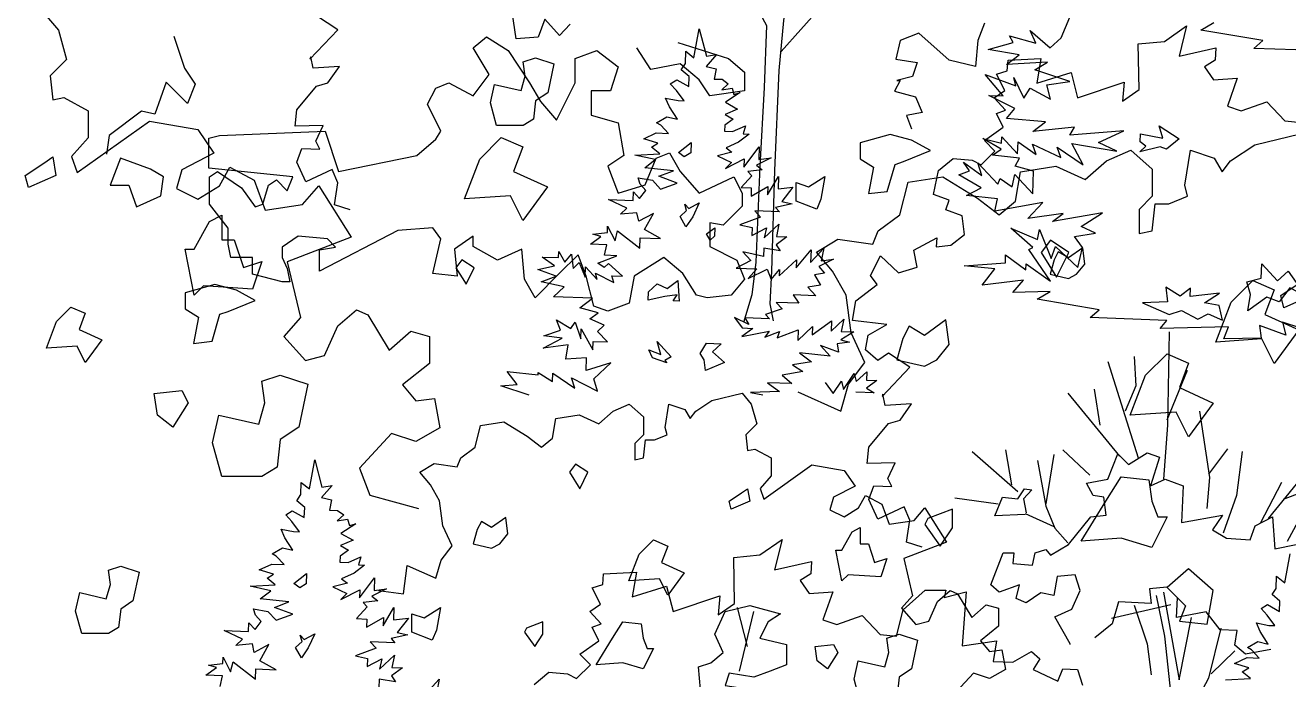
# Model space of a CAD drawing. Header units: inches. Extents: x 11.9 to 85.3, y 21.1 to 37.4.
# Drawn here: x 59.048 to 59.779, y 22.23 to 22.609 of the extents above; entities that cross this region are included whole.
import ezdxf

# ---------------------------------------------------------------- set-up
doc = ezdxf.new("R2010")
doc.units = ezdxf.units.IN
doc.header["$MEASUREMENT"] = 0
doc.layers.add('CAY', color=94, linetype='Continuous')
doc.layers.add('CAY-3', color=61, linetype='Continuous')

# ---------------------------------------------------------------- blocks, each defined once
blk = doc.blocks.new('A$C76451831')
at = {"layer": 'CAY'}
for p, q in [((1479.9, 1929.8), (1538.3, 1944)), ((1288.9, 1909.2), (1320.1, 1922.7)), ((1320.1, 1922.7), (1347.8, 1898.6)), ((1389.7, 1877.9), (1396.8, 1922.7)), ((1396.8, 1922.7), (1427.4, 1912.7)), ((1448.6, 1909.2), (1479.9, 1929.8)), ((1261.1, 1885), (1288.9, 1909.2)), ((1427.4, 1912.7), (1438, 1895)), ((1438, 1895), (1448.6, 1909.2)), ((1171.5, 1857.3), (1178, 1895)), ((1178, 1895), (1223.4, 1902.1)), ((1223.4, 1902.1), (1261.1, 1885)), ((1347.8, 1898.6), (1347.8, 1863.8)), ((1022.3, 1839.6), (1033, 1881.5)), ((1033, 1881.5), (1077.8, 1888.5)), ((1077.8, 1888.5), (1122.6, 1860.8)), ((1393.2, 1863.8), (1389.7, 1877.9)), ((1122.6, 1860.8), (1150.3, 1839.6)), ((1150.3, 1839.6), (1171.5, 1857.3)), ((1347.8, 1863.8), (1330.7, 1846.6)), ((1369, 1853.7), (1393.2, 1863.8)), ((1330.7, 1846.6), (1330.7, 1815.4)), ((1347.8, 1818.9), (1351.4, 1853.7)), ((1351.4, 1853.7), (1369, 1853.7)), ((994.6, 1818.9), (1022.3, 1839.6)), ((915, 1791.2), (942.7, 1808.3)), ((942.7, 1808.3), (987.6, 1801.8)), ((987.6, 1801.8), (994.6, 1818.9)), ((1330.7, 1815.4), (1347.8, 1818.9)), ((935.7, 1767), (915, 1791.2)), ((3822.4, 1787), (3840.1, 1765.7)), ((953.4, 1735.8), (935.7, 1767)), ((3840.1, 1765.7), (3850.7, 1728)), ((4659.2, 1730), (4666, 1767.4)), ((4666, 1767.4), (4675.2, 1732.1)), ((959.8, 1687.4), (953.4, 1735.8)), ((3850.7, 1728), (3829.5, 1706.7)), ((4648.1, 1722.6), (4648.6, 1738.5)), ((4648.6, 1738.5), (4659.2, 1730)), ((4688.4, 1734.4), (4674.7, 1719)), ((4675.2, 1732.1), (4688.4, 1734.4)), ((4642.8, 1714.7), (4648.1, 1722.6)), ((4653, 1706.2), (4642.8, 1714.7)), ((4674.7, 1719), (4687.7, 1715.8)), ((4687.7, 1715.8), (4685, 1702.8)), ((3829.5, 1706.7), (3833, 1676.1)), ((4628.6, 1696.6), (4636.9, 1701.7)), ((4636.5, 1688.1), (4628.6, 1696.6)), ((4636.9, 1701.7), (4652.5, 1693)), ((4652.5, 1693), (4653, 1706.2)), ((4685, 1702.8), (4695.4, 1702.4)), ((4703.4, 1696.7), (4694.9, 1688.8)), ((4695.4, 1702.4), (4703.4, 1696.7)), ((977.5, 1649), (959.8, 1687.4)), ((3833, 1676.1), (3847.2, 1679)), ((3847.2, 1679), (3878.4, 1661.9)), ((4627.6, 1667.1), (4622.5, 1678.2)), ((4622.5, 1678.2), (4638.7, 1674.9)), ((4646.4, 1674.6), (4636.5, 1688.1)), ((4694.9, 1688.8), (4708.2, 1691.1)), ((4718.8, 1685.3), (4699.8, 1672.8)), ((4708.2, 1691.1), (4710.6, 1682.8)), ((4710.6, 1682.8), (4718.8, 1685.3)), ((3878.4, 1661.9), (3878.4, 1627.1)), ((4637.9, 1650.9), (4627.6, 1667.1)), ((4638.7, 1674.9), (4646.4, 1674.6)), ((4715.4, 1664.1), (4699.3, 1656.9)), ((4699.8, 1672.8), (4715.4, 1664.1)), ((956.3, 1621.3), (977.5, 1649)), ((3864.3, 1582.3), (3957.4, 1648.4)), ((3957.4, 1648.4), (4019.9, 1637.7)), ((4611, 1646.4), (4624.4, 1654.1)), ((4616.3, 1643.5), (4611, 1646.4)), ((4624.4, 1654.1), (4637.9, 1650.9)), ((4709.5, 1651.1), (4698.8, 1643.4)), ((4699.3, 1656.9), (4709.5, 1651.1)), ((4019.9, 1637.7), (4040.5, 1607.1)), ((4594.4, 1625.7), (4610.5, 1633.3)), ((4610.5, 1633.3), (4626.4, 1632.7)), ((4626.4, 1632.7), (4616.3, 1643.5)), ((4698.8, 1643.4), (4698.5, 1635.7)), ((4698.5, 1635.7), (4708.9, 1635.3)), ((4708.9, 1635.3), (4725.5, 1642.4)), ((4730.1, 1631.8), (4716.6, 1621.4)), ((4725.5, 1642.4), (4722.4, 1632.1)), ((4722.4, 1632.1), (4730.1, 1631.8)), ((946.3, 1586.5), (956.3, 1621.3)), ((3878.4, 1627.1), (3857.2, 1602.9)), ((4612.8, 1620.1), (4594.4, 1625.7)), ((4604.5, 1614.9), (4612.8, 1620.1)), ((4615, 1606.4), (4604.5, 1614.9)), ((4716.6, 1621.4), (4700.5, 1614.3)), ((4700.5, 1614.3), (4708, 1608.6)), ((4723.6, 1589.4), (4743.1, 1615.5)), ((4743.1, 1615.5), (4742.6, 1599.2)), ((890.9, 1611.3), (946.3, 1586.5)), ((3857.2, 1602.9), (3864.3, 1582.3)), ((4040.5, 1607.1), (3999.3, 1585.8)), ((4582.8, 1604.8), (4615, 1606.4)), ((4609.3, 1598.9), (4582.8, 1604.8)), ((4595.8, 1588.5), (4609.3, 1598.9)), ((4708, 1608.6), (4689.3, 1603.8)), ((4689.3, 1603.8), (4707.5, 1595.4)), ((4699.6, 1587.6), (4724, 1599.9)), ((4724, 1599.9), (4723.6, 1589.4)), ((4758.5, 1601.4), (4739.6, 1591.6)), ((4742.6, 1599.2), (4758.5, 1601.4)), ((3999.3, 1585.8), (3992.2, 1561.6)), ((4047.6, 1565.2), (4061.2, 1589.4)), ((4061.2, 1589.4), (4092.4, 1572.3)), ((4632.8, 1584.5), (4595.8, 1588.5)), ((4614, 1577.4), (4632.8, 1584.5)), ((4707.5, 1595.4), (4699.6, 1587.6)), ((4747.1, 1585.9), (4728.4, 1583.8)), ((4728.4, 1583.8), (4733.7, 1578.2)), ((4739.6, 1591.6), (4747.1, 1585.9)), ((4019.9, 1548.1), (4047.6, 1565.2)), ((4092.4, 1572.3), (4106.6, 1533.9)), ((4154.9, 1541), (4175.6, 1565.2)), ((4175.6, 1565.2), (4217.4, 1499.1)), ((4587.2, 1575.6), (4605.7, 1572.3)), ((4589.7, 1567.4), (4587.2, 1575.6)), ((4597.1, 1559), (4589.7, 1567.4)), ((4605.7, 1572.3), (4616.2, 1561)), ((4637.7, 1568.4), (4614, 1577.4)), ((4616.2, 1561), (4637.7, 1568.4)), ((4733.7, 1578.2), (4720, 1562.8)), ((4732.8, 1552), (4754.5, 1564.3)), ((4754.1, 1553.5), (4768.1, 1577)), ((4754.5, 1564.3), (4754.1, 1553.5)), ((4768.1, 1577), (4767.5, 1561.2)), ((4767.5, 1561.2), (4786.6, 1563.2)), ((4786.6, 1563.2), (4772.4, 1545.1)), ((3992.2, 1561.6), (4019.9, 1548.1)), ((4572.7, 1536.2), (4549.1, 1547.5)), ((4549.1, 1547.5), (4580.8, 1546.4)), ((4580.8, 1546.4), (4581.1, 1557.2)), ((4581.1, 1557.2), (4589, 1548.8)), ((4589, 1548.8), (4597.1, 1559)), ((4720, 1562.8), (4733.1, 1562.4)), ((4733.1, 1562.4), (4732.8, 1552)), ((4106.6, 1533.9), (4154.9, 1541)), ((4564.3, 1528.4), (4572.7, 1536.2)), ((4769.2, 1531.6), (4737.5, 1532.7)), ((4737.5, 1532.7), (4745, 1524.8)), ((4785.9, 1541.9), (4764.4, 1537.2)), ((4764.4, 1537.2), (4769.2, 1531.6)), ((4772.4, 1545.1), (4785.9, 1541.9)), ((4585.6, 1530.3), (4564.3, 1528.4)), ((4588, 1519.4), (4585.6, 1530.3)), ((4606.9, 1529.6), (4588, 1519.4)), ((4595.3, 1508.7), (4606.9, 1529.6)), ((4745, 1524.8), (4718.3, 1514.8)), ((4718.3, 1514.8), (4734.1, 1511.6)), ((4749.5, 1497.9), (4768.7, 1515.8)), ((4768.7, 1515.8), (4765.4, 1500)), ((4217.4, 1499.1), (4134.9, 1467.3)), ((4525.8, 1489.8), (4539.3, 1499.8)), ((4528.9, 1502.9), (4547.6, 1504.9)), ((4539.3, 1499.8), (4528.9, 1502.9)), ((4547.6, 1504.9), (4547.9, 1513.1)), ((4547.9, 1513.1), (4557.6, 1494.1)), ((4557.6, 1494.1), (4560.8, 1507.2)), ((4560.8, 1507.2), (4589.5, 1484.9)), ((4589.5, 1484.9), (4589.9, 1498)), ((4589.9, 1498), (4616.2, 1497.1)), ((4616.2, 1497.1), (4595.3, 1508.7)), ((4734.1, 1511.6), (4733.7, 1501.1)), ((4733.7, 1501.1), (4752.6, 1510.9)), ((4752.6, 1510.9), (4749.5, 1497.9)), ((4779, 1499.6), (4765, 1489.2)), ((4765.4, 1500), (4779, 1499.6)), ((4547, 1489.1), (4525.8, 1489.8)), ((4543.8, 1475.6), (4547, 1489.1)), ((4749, 1484.7), (4748.6, 1473.9)), ((4770.2, 1481.3), (4749, 1484.7)), ((4765, 1489.2), (4770.2, 1481.3)), ((4790.7, 1459.3), (4810.1, 1482.6)), ((4809.5, 1466.3), (4826.5, 1484.8)), ((4810.1, 1482.6), (4809.5, 1466.3)), ((4826.5, 1484.8), (4823.2, 1468.6)), ((4134.9, 1467.3), (4152, 1395.3)), ((4463.6, 1473.4), (4484.8, 1472.7)), ((4479.5, 1462), (4463.6, 1473.4)), ((4484.8, 1472.7), (4485.1, 1480.4)), ((4485.1, 1480.4), (4492.8, 1466.9)), ((4492.8, 1466.9), (4501.3, 1477.1)), ((4501.3, 1477.1), (4503.4, 1458.4)), ((4503.4, 1458.4), (4511.4, 1466.3)), ((4511.4, 1466.3), (4518.8, 1447.4)), ((4535.3, 1465.5), (4559.7, 1475)), ((4543.3, 1459.7), (4535.3, 1465.5)), ((4559.7, 1475), (4543.8, 1475.6)), ((4732.6, 1469), (4713.7, 1459.2)), ((4722.1, 1480.2), (4732.6, 1469)), ((4748.6, 1473.9), (4722.1, 1480.2)), ((4769, 1449.1), (4791.1, 1469.7)), ((4791.1, 1469.7), (4790.7, 1459.3)), ((4839.1, 1470.7), (4820.2, 1461)), ((4823.2, 1468.6), (4839.1, 1470.7)), ((4458, 1457.3), (4479.5, 1462)), ((4481.7, 1448.7), (4458, 1457.3)), ((4518.8, 1447.4), (4519.3, 1460.6)), ((4519.3, 1460.6), (4534.6, 1444.2)), ((4534.6, 1444.2), (4532.2, 1452.4)), ((4532.2, 1452.4), (4555.8, 1440.7)), ((4548.9, 1465), (4543.3, 1459.7)), ((4566.9, 1448.5), (4548.9, 1465)), ((4713.7, 1459.2), (4740.4, 1458.3)), ((4740.4, 1458.3), (4729, 1445.5)), ((4729, 1445.5), (4753.5, 1457.8)), ((4753.5, 1457.8), (4758.5, 1444.5)), ((4758.5, 1444.5), (4769.3, 1457.3)), ((4769.3, 1457.3), (4769, 1449.1)), ((4827.6, 1452.5), (4814.4, 1450.3)), ((4814.4, 1450.3), (4822.1, 1436.9)), ((4820.2, 1461), (4827.6, 1452.5)), ((4462.4, 1441.3), (4481.7, 1448.7)), ((4491.7, 1434.8), (4462.4, 1441.3)), ((4478.1, 1422.1), (4491.7, 1434.8)), ((4555.8, 1440.7), (4553.3, 1449)), ((4553.3, 1449), (4566.9, 1448.5)), ((4822.1, 1436.9), (4805.7, 1434.7)), ((4805.7, 1434.7), (4816.2, 1423.5)), ((4528.3, 1420.4), (4478.1, 1422.1)), ((4512, 1407.8), (4528.3, 1420.4)), ((4786.8, 1424.5), (4794.5, 1413.8)), ((4816.2, 1423.5), (4786.8, 1424.5)), ((4200.3, 1384.7), (4224.5, 1405.3)), ((4224.5, 1405.3), (4238.7, 1398.8)), ((4535.8, 1401.5), (4512, 1407.8)), ((4525.1, 1393.7), (4535.8, 1401.5)), ((4773, 1406.4), (4751.5, 1399.4)), ((4794.5, 1413.8), (4765.1, 1414.8)), ((4765.1, 1414.8), (4773, 1406.4)), ((4152, 1395.3), (4130.8, 1371.1)), ((4183.2, 1346.3), (4200.3, 1384.7)), ((4238.7, 1398.8), (4266.4, 1353.4)), ((4487, 1379.2), (4482, 1392.5)), ((4482, 1392.5), (4500.7, 1381.4)), ((4500.7, 1381.4), (4505.9, 1389.4)), ((4505.9, 1389.4), (4513.4, 1367.9)), ((4543.4, 1385.4), (4525.1, 1393.7)), ((4535, 1377.5), (4543.4, 1385.4)), ((4711.4, 1395.4), (4721.4, 1381.9)), ((4729.7, 1386.6), (4711.4, 1395.4)), ((4724.6, 1394.9), (4729.7, 1386.6)), ((4756.7, 1393.8), (4724.6, 1394.9)), ((4751.5, 1399.4), (4756.7, 1393.8)), ((4811.7, 1373.3), (4836.3, 1391)), ((4835.9, 1377.9), (4852.3, 1393.2)), ((4836.3, 1391), (4835.9, 1377.9)), ((4852.3, 1393.2), (4849, 1377.4)), ((4130.8, 1371.1), (4158.5, 1339.9)), ((4266.4, 1353.4), (4294.1, 1377.6)), ((4294.1, 1377.6), (4318.3, 1371.1)), ((4318.3, 1371.1), (4318.3, 1336.3)), ((4464.9, 1355.9), (4489.4, 1368.7)), ((4465.5, 1371.8), (4487, 1379.2)), ((4489.4, 1368.7), (4465.5, 1371.8)), ((4513.4, 1367.9), (4513.8, 1381)), ((4513.8, 1381), (4528.7, 1353.7)), ((4547.7, 1363.9), (4535, 1377.5)), ((4735, 1381.4), (4721, 1371)), ((4721, 1371), (4756.1, 1378)), ((4721.4, 1381.9), (4735, 1381.4)), ((4756.1, 1378), (4750.4, 1370)), ((4750.4, 1370), (4769.3, 1377.5)), ((4766.3, 1369.4), (4793.3, 1379.4)), ((4769.3, 1377.5), (4766.3, 1369.4)), ((4792.9, 1365.8), (4812.1, 1383.7)), ((4793.3, 1379.4), (4792.9, 1365.8)), ((4812.1, 1383.7), (4811.7, 1373.3)), ((4865.3, 1376.9), (4848.6, 1366.6)), ((4849, 1377.4), (4865.3, 1376.9)), ((4497.2, 1360.3), (4464.9, 1355.9)), ((4493.9, 1341.8), (4497.2, 1360.3)), ((4528.7, 1353.7), (4529.1, 1364.6)), ((4529.1, 1364.6), (4547.7, 1363.9)), ((4822.1, 1359.3), (4834.8, 1345.7)), ((4845.4, 1350.8), (4822.1, 1359.3)), ((4859.4, 1363.5), (4843.5, 1361.3)), ((4843.5, 1361.3), (4845.4, 1350.8)), ((4848.6, 1366.6), (4859.4, 1363.5)), ((4158.5, 1339.9), (4183.2, 1346.3)), ((4318.3, 1336.3), (4283.5, 1308.6)), ((4520.7, 1343.6), (4493.9, 1341.8)), ((4520.1, 1327.3), (4520.7, 1343.6)), ((4552.2, 1337), (4520.1, 1327.3)), ((4530.1, 1316.5), (4552.2, 1337)), ((4810.5, 1338.4), (4786.3, 1334.3)), ((4834.8, 1345.7), (4795, 1349.9)), ((4795, 1349.9), (4810.5, 1338.4)), ((4431.5, 1309.1), (4418.5, 1325.8)), ((4418.5, 1325.8), (4458.3, 1321.7)), ((4458.3, 1321.7), (4458.4, 1324.4)), ((4458.4, 1324.4), (4477, 1312.9)), ((4477, 1312.9), (4477.4, 1323.8)), ((4477.4, 1323.8), (4505.7, 1304.2)), ((4799.6, 1325.7), (4772.7, 1321.2)), ((4772.7, 1321.2), (4785.5, 1310.3)), ((4786.3, 1334.3), (4799.6, 1325.7)), ((4851.8, 1302.5), (4865.7, 1323.4)), ((4865.7, 1323.4), (4868.1, 1312.9)), ((4868.1, 1312.9), (4882.1, 1325.5)), ((4882.1, 1325.5), (4881.7, 1314.6)), ((4283.5, 1308.6), (4300.6, 1287.9)), ((4410.2, 1307.5), (4431.5, 1309.1)), ((4446.9, 1295.4), (4410.2, 1307.5)), ((4501.2, 1317.5), (4535, 1300.5)), ((4505.7, 1304.2), (4501.2, 1317.5)), ((4535, 1300.5), (4530.1, 1316.5)), ((4753.8, 1311.4), (4769.3, 1300)), ((4785.5, 1310.3), (4753.8, 1311.4)), ((4828.1, 1311.5), (4838.5, 1297.6)), ((4838.5, 1297.6), (4849.5, 1313.5)), ((4849.5, 1313.5), (4851.8, 1302.5)), ((4894.8, 1314.2), (4881.4, 1304.2)), ((4881.4, 1304.2), (4891.6, 1298.4)), ((4881.7, 1314.6), (4894.8, 1314.2)), ((4300.6, 1287.9), (4324.7, 1290.9)), ((4324.7, 1290.9), (4331.8, 1253.1)), ((4661.5, 1274.6), (4682.3, 1288.4)), ((4682.3, 1288.4), (4721.2, 1297.8)), ((4721.2, 1297.8), (4733, 1283.7)), ((4769.3, 1300), (4732.1, 1298.6)), ((4732.1, 1298.6), (4747.8, 1295.7)), ((4891.6, 1298.4), (4867.6, 1299.3)), ((4536.5, 1258.5), (4554.9, 1274.6)), ((4554.9, 1274.6), (4575.8, 1283.7)), ((4575.8, 1283.7), (4594.3, 1267.5)), ((4622.2, 1253.8), (4626.9, 1283.7)), ((4626.9, 1283.7), (4647.3, 1277)), ((4647.3, 1277), (4654.4, 1265.2)), ((4654.4, 1265.2), (4661.5, 1274.6)), ((4733, 1283.7), (4740.1, 1258.5)), ((4377.3, 1228.2), (4384.3, 1256.1)), ((4384.3, 1256.1), (4414.2, 1260.8)), ((4414.2, 1260.8), (4444.1, 1242.4)), ((4476.7, 1240), (4481, 1265.2)), ((4481, 1265.2), (4511.3, 1269.9)), ((4511.3, 1269.9), (4536.5, 1258.5)), ((4594.3, 1267.5), (4594.3, 1244.3)), ((4624.5, 1244.3), (4622.2, 1253.8)), ((4740.1, 1258.5), (4725.9, 1244.3)), ((4269.3, 1246.1), (4228, 1201.2)), ((4300.6, 1235.4), (4269.3, 1246.1)), ((4331.8, 1253.1), (4300.6, 1235.4)), ((4444.1, 1242.4), (4462.6, 1228.2)), ((4462.6, 1228.2), (4476.7, 1240)), ((4594.3, 1244.3), (4582.9, 1232.9)), ((4594.3, 1214.4), (4596.6, 1237.6)), ((4596.6, 1237.6), (4608.4, 1237.6)), ((4608.4, 1237.6), (4624.5, 1244.3)), ((4725.9, 1244.3), (4728.3, 1223.9)), ((4358.8, 1214.4), (4377.3, 1228.2)), ((4582.9, 1232.9), (4582.9, 1212.1)), ((4728.3, 1223.9), (4737.7, 1225.8)), ((4737.7, 1225.8), (4758.6, 1214.4)), ((4305.7, 1196), (4324.2, 1207.4)), ((4324.2, 1207.4), (4354.1, 1203)), ((4354.1, 1203), (4358.8, 1214.4)), ((4582.9, 1212.1), (4594.3, 1214.4)), ((4749.1, 1161.4), (4811.2, 1205.4)), ((4758.6, 1214.4), (4758.6, 1191.2)), ((4811.2, 1205.4), (4852.9, 1198.3)), ((5192.6, 1187), (5205.3, 1219.7)), ((5205.3, 1219.7), (5219, 1206)), ((5219, 1206), (5243.2, 1220.8)), ((5243.2, 1220.8), (5259.1, 1215.5)), ((5259.1, 1215.5), (5247.5, 1178.6)), ((4228, 1201.2), (4241.6, 1166.4)), ((4319.5, 1179.8), (4305.7, 1196)), ((4758.6, 1191.2), (4744.4, 1175.1)), ((4852.9, 1198.3), (4866.7, 1177.9)), ((4331.3, 1159), (4319.5, 1179.8)), ((4744.4, 1175.1), (4749.1, 1161.4)), ((4866.7, 1177.9), (4839.1, 1163.7)), ((5165.2, 1181.8), (5192.6, 1187)), ((5173.6, 1165.9), (5165.2, 1181.8)), ((5247.5, 1178.6), (5266.4, 1187)), ((5266.4, 1187), (5289.7, 1178.6)), ((5289.7, 1178.6), (5287.5, 1131.1)), ((4241.6, 1166.4), (4304.1, 1149.3)), ((4335.6, 1126.7), (4331.3, 1159)), ((4839.1, 1163.7), (4834.4, 1147.6)), ((4871.4, 1149.9), (4880.4, 1166.1)), ((4880.4, 1166.1), (4901.2, 1154.7)), ((5187.3, 1163.8), (5173.6, 1165.9)), ((5190.5, 1140.6), (5187.3, 1163.8)), ((4834.4, 1147.6), (4852.9, 1138.5)), ((4852.9, 1138.5), (4871.4, 1149.9)), ((4901.2, 1154.7), (4910.7, 1129.1)), ((4942.9, 1133.8), (4956.7, 1149.9)), ((4956.7, 1149.9), (4984.6, 1105.9)), ((5170.5, 1138.5), (5190.5, 1140.6)), ((5287.5, 1131.1), (5340.3, 1140.6)), ((5340.3, 1140.6), (5327.6, 1121.6)), ((4347.4, 1101.2), (4335.6, 1126.7)), ((4910.7, 1129.1), (4942.9, 1133.8)), ((5142, 1102.7), (5170.5, 1138.5)), ((5376.1, 1109), (5382.5, 1126.9)), ((5382.5, 1126.9), (5404.6, 1138.5)), ((5404.6, 1138.5), (5407.8, 1097.4)), ((5327.6, 1121.6), (5345.5, 1111.1)), ((5345.5, 1111.1), (5376.1, 1109)), ((4333.2, 1082.7), (4347.4, 1101.2)), ((4984.6, 1105.9), (4929.6, 1084.7)), ((5057.6, 1092.1), (5071.3, 1092.1)), ((5071.3, 1092.1), (5070.3, 1078.4)), ((5095.6, 1076.3), (5098.8, 1092.1)), ((5098.8, 1092.1), (5112.5, 1096.3)), ((5112.5, 1096.3), (5118.8, 1089)), ((5118.8, 1089), (5142, 1102.7)), ((5407.8, 1097.4), (5435.2, 1102.7)), ((5420.6, 1053.6), (5427.3, 1091)), ((4284.9, 1039.1), (4289.6, 1076)), ((4289.6, 1076), (4326.6, 1059.5)), ((4326.6, 1059.5), (4333.2, 1082.7)), ((4929.6, 1084.7), (4941, 1036.7)), ((5070.3, 1078.4), (5095.6, 1076.3)), ((5409.5, 1046.3), (5410, 1062.2)), ((5410, 1062.2), (5420.6, 1053.6)), ((4252.7, 1043.4), (4284.9, 1039.1)), ((4973.2, 1029.6), (4989.3, 1043.4)), ((4989.3, 1043.4), (4998.7, 1039.1)), ((5268.6, 1047.8), (5246.4, 1045.7)), ((5246.4, 1045.7), (5248.5, 1026.7)), ((5282.3, 1034.1), (5268.6, 1047.8)), ((5404.2, 1038.3), (5409.5, 1046.3)), ((4941, 1036.7), (4926.8, 1020.6)), ((4961.8, 1004.1), (4973.2, 1029.6)), ((4998.7, 1039.1), (5017.2, 1008.8)), ((5206.3, 1028.8), (5197.9, 1000.4)), ((5248.5, 1026.7), (5206.3, 1028.8)), ((5281.2, 1008.8), (5282.3, 1034.1)), ((5414.3, 1029.8), (5404.2, 1038.3)), ((5413.9, 1016.7), (5414.3, 1029.8)), ((4728.3, 971.5), (4715.1, 1021.6)), ((4717.8, 939.8), (4736.3, 1016.3)), ((4926.8, 1020.6), (4945.3, 999.7)), ((5017.2, 1008.8), (5035.7, 1024.9)), ((5035.7, 1024.9), (5051.8, 1020.6)), ((5051.8, 1020.6), (5051.8, 997.4)), ((5273.8, 1025), (5197.2, 1007.3)), ((5319.2, 1016.2), (5281.2, 1008.8)), ((5337.1, 993), (5319.2, 1016.2)), ((5390, 1020.2), (5398.3, 1025.4)), ((5397.8, 1011.8), (5390, 1020.2)), ((5407.8, 998.3), (5397.8, 1011.8)), ((5398.3, 1025.4), (5413.9, 1016.7)), ((4945.3, 999.7), (4961.8, 1004.1)), ((5051.8, 997.4), (5028.6, 978.9)), ((5197.9, 1000.4), (5175.7, 982.4)), ((5389, 990.8), (5383.9, 1001.9)), ((5383.9, 1001.9), (5400.1, 998.6)), ((5400.1, 998.6), (5407.8, 998.3)), ((5028.6, 978.9), (5040, 965.1)), ((5359.3, 991.9), (5337.1, 993)), ((5356.1, 972.9), (5359.3, 991.9)), ((5372.4, 970.1), (5385.8, 977.8)), ((5385.8, 977.8), (5399.3, 974.6)), ((5399.3, 974.6), (5389, 990.8)), ((5040, 965.1), (5056.1, 967.1)), ((5056.1, 967.1), (5060.8, 941.9)), ((5369.8, 961.3), (5356.1, 972.9)), ((5402.5, 967.7), (5369.8, 961.3)), ((5377.7, 967.2), (5372.4, 970.1)), ((5387.7, 956.4), (5377.7, 967.2)), ((5355.8, 949.4), (5371.9, 957)), ((5374.2, 943.7), (5355.8, 949.4)), ((5371.9, 957), (5387.7, 956.4)), ((5019.2, 937.2), (4991.7, 907.3)), ((5040, 930.1), (5019.2, 937.2)), ((5060.8, 941.9), (5040, 930.1)), ((5344.2, 928.5), (5376.4, 930.1)), ((5365.8, 938.6), (5374.2, 943.7)), ((5376.4, 930.1), (5365.8, 938.6)), ((5156.3, 51), (5172.9, 60.9)), ((5236, 37.4), (5156.3, 51)), ((5224.8, 27.3), (5236, 37.4)), ((5323.5, 23.9), (5224.8, 27.3))]:
    blk.add_line(p, q, dxfattribs=at)
for points in [[(4216, 1534.3), (4196, 1540.6), (4200.2, 1569.1), (4192.8, 1586), (4159, 1570.1), (4147.4, 1595.5), (4153.8, 1613.4), (4177, 1612.3), (4171.7, 1622.9), (4181.2, 1642.9), (4145.3, 1641.9), (4147.4, 1663), (4172.8, 1693.5), (4187.5, 1697.8), (4202.3, 1718.9), (4168.5, 1716.7), (4165.4, 1731.5), (4164.3, 1728.3), (4200.2, 1766.3), (4172.8, 1784.2)], [(5033.4, 1774.7), (5024.9, 1752.6), (5021.8, 1718.9), (4988, 1727.3), (4949, 1762.1), (4924.8, 1752.6), (4919.5, 1728.3), (4946.9, 1724.1), (4940.6, 1706.2), (4920.5, 1700.9), (4924.8, 1700.9), (4917.4, 1687.2), (4944.8, 1679.8), (4953.2, 1659.8), (4933.2, 1655.6), (4939.5, 1638.7)], [(4953.2, 1099.5), (4933.2, 1105.8), (4937.4, 1134.3), (4930, 1151.2), (4896.3, 1135.4), (4884.7, 1160.7), (4891, 1178.6), (4914.2, 1177.5), (4908.9, 1188.1), (4918.4, 1208.1), (4882.5, 1207.1), (4884.7, 1228.2), (4910, 1258.8), (4924.7, 1263), (4939.5, 1284.1), (4905.7, 1282), (4902.6, 1296.7), (4901.5, 1293.6), (4937.4, 1331.5), (4910, 1349.5), (4896.3, 1340), (4880.4, 1353.7), (4883.6, 1372.7), (4907.9, 1386.4), (4863.6, 1391.6), (4867.8, 1417), (4895.2, 1438.1), (4886.8, 1449.7), (4899.4, 1475), (4922.6, 1452.8), (4946.9, 1460.2), (4942.7, 1482.3), (4972.2, 1498.2), (4971.1, 1486.6), (4990.1, 1488.7), (5008, 1502.4), (5004.9, 1526.6), (4983.8, 1534), (4988, 1546.7), (4968, 1554.1), (4974.3, 1584.7), (4993.3, 1600.5), (5017.5, 1598.4), (5029.1, 1592), (5047.1, 1610), (5033.4, 1623.7), (5057.6, 1640.6), (5049.2, 1658.5), (5060.8, 1662.7), (5046, 1678.5), (5059.7, 1688), (5049.2, 1709.1), (5062.9, 1713.3), (5063.9, 1727), (5106.1, 1729.1), (5100.9, 1697.5), (5145.2, 1711.2), (5153.6, 1678.5), (5213.7, 1698.6), (5211.6, 1674.3), (5232.7, 1689.1), (5231.6, 1748.1), (5265.4, 1751.3), (5293.9, 1771.3), (5284.4, 1732.3), (5331.8, 1742.9), (5330.8, 1727), (5317.1, 1718.6), (5328.7, 1701.7), (5359.3, 1703.8), (5346.6, 1668), (5364.5, 1661.6), (5397.2, 1673.2), (5420.4, 1649), (5441.5, 1646.9)], [(4680, 1494.9), (4675.3, 1503.2), (4686, 1511), (4685.6, 1500.1), (4680, 1494.9)], [(551.1, 1234.4), (570.1, 1250.2), (594.3, 1248.1), (605.9, 1241.8), (623.8, 1259.7), (610.1, 1273.4), (634.4, 1290.3), (625.9, 1308.2), (637.6, 1312.5), (622.8, 1328.3), (636.5, 1337.8), (625.9, 1358.9), (639.7, 1363.1), (640.7, 1376.8), (682.9, 1378.9), (677.6, 1347.3), (721.9, 1361), (730.4, 1328.3), (790.5, 1348.3), (788.4, 1324.1), (809.5, 1338.8), (808.4, 1397.9), (842.2, 1401.1), (870.6, 1421.1), (861.1, 1382.1), (908.6, 1392.6), (907.6, 1376.8), (893.8, 1368.4), (905.4, 1351.5), (936, 1353.6), (923.4, 1317.7), (941.3, 1311.4), (974, 1323), (997.2, 1298.7), (1018.3, 1296.6), (1026.7, 1330.4), (1055.2, 1355.7), (1081.6, 1355.7), (1079.5, 1346.2), (1107.9, 1353.6), (1102.7, 1284), (1147, 1290.3), (1142.7, 1263.9), (1168.1, 1262.9), (1192.3, 1276.6), (1202.9, 1267.1), (1194.4, 1253.4), (1226.1, 1238.6), (1232.4, 1254.5), (1251.4, 1253.4), (1257.7, 1233.4)], [(5271.7, 1376.9), (5269.6, 1256.6), (5264.3, 1187)], [(5192.6, 1338.9), (5231.6, 1214.5)], [(5226.4, 1345.2), (5228.5, 1307.3), (5214.8, 1274.6)], [(5294.9, 1327.3), (5268.6, 1263)], [(5174.7, 1303.1), (5182.1, 1256.6)], [(5140.9, 1297.8), (5207.4, 1216.6)], [(5310.7, 1274.6), (5323.4, 1189.1), (5320.2, 1149.1)], [(5017.5, 1222.9), (5076.6, 1171.2)], [(5060.8, 1225), (5068.2, 1179.7)], [(5134.6, 1225), (5169.4, 1192.3)], [(5346.6, 1226.1), (5322.3, 1193.4)], [(5365.6, 1222.9), (5358.2, 1165.9), (5341.3, 1117.4)], [(1562.6, 126.9), (1515.6, 142.2), (1520, 125.7), (1486, 137.8), (1488.1, 121.8), (1440.1, 120.8), (1446.1, 136.4), (1358.1, 134.1), (1366.6, 144.6), (1267.9, 148.1), (1279.1, 158.1), (1199.4, 171.8), (1216.1, 181.6), (1168, 180.6), (1181.7, 196.4), (1128.5, 190.1), (1145, 210.9), (1105.3, 215), (1158.5, 218.6), (1158.8, 229), (1184.9, 209.5), (1185.2, 217.6), (1216.5, 195.2), (1188.5, 236.1), (1194, 238.6), (1165.5, 263.2), (1199.8, 248.8), (1202.6, 261.9), (1217.6, 224.2), (1223.1, 239.9), (1251.6, 212.6), (1257.9, 238.7), (1247.6, 252.6), (1274.4, 257.1), (1256.2, 265.5), (1283.5, 283.1), (1219.2, 272.2), (1232.7, 282.1), (1187.2, 276), (1206.5, 296.7), (1144.9, 285.2), (1148.2, 301.4), (1108.5, 305.5), (1127.4, 315.3), (1098.5, 332.2), (1112.3, 337.1), (1104.5, 348.3), (1127.9, 331.1), (1123.1, 347.6), (1148.9, 320), (1151.8, 327.6), (1167.3, 316.6), (1170.6, 332.4), (1193.7, 307.5), (1194.8, 337), (1171, 343.2), (1176.8, 353.5), (1142, 357.4), (1153.2, 365.2), (1129.6, 379.1), (1153.4, 372.9), (1153.7, 381), (1174.2, 359), (1174.8, 374.8), (1198.2, 358.2), (1193.2, 371.5), (1229.8, 354.3), (1225.3, 367.6), (1258.9, 345.2), (1244, 372.4), (1302.2, 362.7), (1278.5, 373.9), (1311.2, 388.7), (1241.7, 383.4), (1247.5, 393.6), (1193.8, 387.8), (1210.1, 400.4), (1160, 404.8), (1170.8, 417.6), (1137, 434.6), (1155.6, 434), (1132.5, 461.5), (1171.9, 447), (1169.5, 457.5), (1182.2, 430.8), (1190.3, 443.7), (1216.6, 429.6), (1211.8, 448.3), (1241.4, 452.3), (1196.6, 467.5), (1212.8, 477.3), (1159.7, 474.2), (1176, 486.8), (1136.3, 493.6), (1168.4, 502.9), (1163.7, 511.2), (1197.8, 501.9), (1190.2, 518), (1216.2, 495.8), (1230.2, 508.9), (1241.6, 535.3)], [(4048.4, 920), (4051.5, 933.5), (4030.3, 934.3), (4043.8, 944.2), (4033.4, 947.3), (4052.1, 949.4), (4052.4, 957.5), (4062.1, 938.6), (4065.3, 951.6), (4094, 929.3), (4094.4, 942.4), (4120.7, 941.5), (4099.8, 953.1), (4111.4, 974), (4092.5, 963.8), (4090.1, 974.8), (4068.8, 972.8), (4077.2, 980.7), (4053.6, 991.9), (4085.3, 990.8), (4085.6, 1001.7), (4093.5, 993.3), (4101.6, 1003.4), (4094.2, 1011.8), (4091.7, 1020.1), (4110.2, 1016.7), (4120.7, 1005.5), (4142.2, 1012.9), (4118.5, 1021.8), (4137.3, 1028.9), (4100.3, 1032.9), (4113.8, 1043.3), (4087.3, 1049.2), (4119.5, 1050.8), (4109, 1059.4), (4117.3, 1064.5), (4098.9, 1070.1), (4115, 1077.7), (4130.9, 1077.2), (4120.8, 1088), (4115.5, 1090.9), (4128.9, 1098.6), (4142.4, 1095.4), (4132.1, 1111.6), (4127, 1122.6), (4143.2, 1119.4), (4150.9, 1119.1), (4141, 1132.6), (4133.1, 1141), (4141.4, 1146.2), (4157, 1137.5), (4157.5, 1150.6), (4147.3, 1159.1), (4152.6, 1167.1), (4153.1, 1182.9), (4163.7, 1174.4), (4170.5, 1211.8), (4179.7, 1176.6), (4192.9, 1178.8), (4179.2, 1163.4), (4192.2, 1160.3), (4189.5, 1147.2), (4199.9, 1146.8), (4207.9, 1141.1), (4199.4, 1133.3), (4212.7, 1135.5), (4215.1, 1127.3), (4223.3, 1129.7), (4204.3, 1117.2), (4219.9, 1108.5), (4203.8, 1101.4), (4214, 1095.6), (4203.3, 1087.8), (4203, 1080.1), (4213.4, 1079.7), (4230, 1086.9), (4226.9, 1076.5), (4234.6, 1076.3), (4221.1, 1065.9), (4205, 1058.7), (4212.5, 1053), (4193.8, 1048.2), (4212, 1039.9), (4204.1, 1032), (4228.5, 1044.3), (4228.1, 1033.9), (4247.6, 1060), (4247.1, 1043.7), (4263, 1045.8), (4244.1, 1036.1), (4251.6, 1030.3), (4232.9, 1028.3), (4238.2, 1022.7), (4224.5, 1007.3), (4237.6, 1006.8), (4237.3, 996.4), (4259, 1008.8), (4258.6, 997.9), (4272.6, 1021.5), (4272, 1005.6), (4291.1, 1007.7), (4276.9, 989.6), (4290.4, 986.4), (4268.9, 981.7), (4273.7, 976.1), (4242, 977.2), (4249.5, 969.2), (4222.8, 959.3), (4238.6, 956), (4238.2, 945.6), (4257.1, 955.4), (4254, 942.3), (4273.2, 960.2), (4269.9, 944.5), (4283.5, 944), (4269.5, 933.6), (4274.7, 925.7), (4253.5, 929.2), (4253.1, 918.3)], [(4314, 910.8), (4331, 929.2), (4327.7, 913)], [(5101.9, 1211.3), (5112.5, 1152.2), (5124.1, 1123.8), (5140.9, 1104.8)], [(5123, 1218.7), (5112.5, 1155.4)], [(5444.7, 1192.3), (5399.3, 1136.4)], [(5086.1, 1141.7), (5047.1, 1139.6), (5056.6, 1163.8), (5076.6, 1161.7), (5085, 1174.4), (5094.5, 1173.3), (5084, 1161.7), (5087.2, 1143.8)], [(5416.2, 1182.8), (5388.8, 1130.1)], [(5451, 1173.3), (5418.3, 1160.7)], [(5497.4, 1179.7), (5464.7, 1152.2), (5437.3, 1132.2), (5423.6, 1106.9)], [(4995.4, 1162.8), (5051.3, 1155.4)], [(5086.1, 1142.7), (5123, 1125.9)], [(5144.1, 974), (5144.1, 975), (5124.1, 1009.8), (5146.2, 1019.3), (5156.8, 1043.6), (5150.4, 1063.6), (5127.2, 1061.5), (5123, 1037.3), (5106.1, 1040.4), (5087.2, 1027.8), (5074.5, 1033.1), (5078.7, 1051), (5052.3, 1041.5), (5041.8, 1051), (5057.6, 1092.1)], [(5254.8, 1037.3), (5265.4, 984.5), (5273.8, 908.6)], [(5264.3, 1041.5), (5284.4, 928.6), (5300.2, 1008.8)], [(5226.4, 1024.6), (5243.2, 975), (5248.5, 935)], [(5338.2, 995.1), (5322.3, 930.7), (5293.9, 877)], [(5356.1, 965.6), (5325.5, 936)], [(774.7, 655.4), (791.5, 634.3), (850.6, 524.6), (847.4, 444.5), (842.2, 343.2), (836.9, 219.8), (831.6, 177.6), (821.1, 141.8)], [(888.6, 656.4), (872.7, 530.9), (866.4, 466.6), (861.1, 337.9), (856.9, 208.2), (854.8, 166), (859, 143.9)], [(948.7, 602.7), (920.2, 547.8), (869.6, 490.9)]]:
    blk.add_lwpolyline(points, dxfattribs=at)
for points in [[(1240.2, 1791.1), (1216.4, 1806.9), (1204.5, 1791.1), (1224.3, 1759.4)], [(1537.1, 1751.5), (1548.9, 1759.4), (1552.9, 1735.6), (1517.3, 1719.8), (1513.3, 1735.6)], [(4396.9, 1672), (4402.2, 1695.8), (4436.5, 1687.9), (4441.8, 1706.3), (4439.1, 1724.8), (4455, 1730.1), (4478.7, 1722.2), (4470.8, 1685.2), (4455, 1674.7), (4452.3, 1650.9), (4439.1, 1643), (4404.8, 1643)], [(1085.8, 1672.3), (1081.8, 1704), (1054.1, 1684.2), (1034.3, 1696), (1026.4, 1680.2), (1018.5, 1652.5), (1054.1, 1644.6), (1069.9, 1652.5)], [(1339.1, 1632.7), (1366.8, 1660.4), (1394.5, 1648.5), (1382.7, 1616.8), (1426.2, 1597), (1394.5, 1553.5), (1378.7, 1585.2), (1319.3, 1581.2)], [(4639.1, 1608.3), (4655.4, 1620.8), (4655, 1607.7), (4646.6, 1602.6)], [(3821.2, 1594.5), (3833.1, 1602.4), (3837, 1578.6), (3801.4, 1562.8), (3797.4, 1578.6)], [(4791, 1545.5), (4791, 1569.3), (4806.8, 1564), (4827.9, 1577.2), (4822.7, 1548.1), (4817.4, 1534.9)], [(4641.2, 1525.7), (4649.6, 1533.5), (4647.2, 1541.3), (4652.4, 1535.7), (4665.8, 1543.4), (4657.5, 1525.1), (4648.9, 1512.3)], [(4035, 1519.2), (4050.8, 1527.2), (4050.8, 1495.5), (4066.6, 1495.5), (4078.5, 1459.8), (4102.3, 1467.8), (4090.4, 1432.1), (4027.1, 1436.1), (4015.2, 1424.2), (4003.3, 1483.6), (4015.2, 1483.6)], [(1287.7, 1470.3), (1307.5, 1502), (1343.1, 1498), (1347, 1470.3), (1355, 1450.5), (1366.8, 1450.5), (1347, 1410.9), (1307.5, 1422.8), (1256, 1418.8)], [(5162.8, 1464.3), (5160.2, 1485.4), (5141.7, 1472.2), (5128.5, 1480.1), (5123.3, 1469.6), (5118, 1451.1), (5141.7, 1445.8), (5152.3, 1451.1)], [(4376, 1459.3), (4360.2, 1469.9), (4352.3, 1459.3), (4365.5, 1438.2)], [(1058.5, 1448.2), (1054.5, 1440.3), (1074.3, 1412.6), (1090.2, 1436.3), (1090.2, 1460.1)], [(4640.1, 1416.5), (4632.4, 1416.7), (4637.7, 1424.7), (4621.8, 1422.5), (4600.3, 1417.9), (4600.7, 1428.7), (4611.9, 1438.8), (4624.8, 1432.9), (4638.3, 1443.3)], [(5351.5, 1415.3), (5379.2, 1443), (5406.9, 1431.1), (5395, 1399.4), (5438.6, 1379.6), (5406.9, 1336.1), (5391, 1367.8), (5331.7, 1363.8)], [(3837.8, 1390.3), (3856.3, 1408.8), (3874.8, 1400.9), (3866.9, 1379.8), (3895.9, 1366.6), (3874.8, 1337.5), (3864.2, 1358.6), (3824.6, 1356)], [(1418.3, 1311.9), (1426.2, 1355.4), (1394.5, 1383.2), (1366.8, 1359.4), (1390.6, 1335.6), (1382.7, 1315.8)], [(4624.2, 1337.2), (4605.8, 1343.3), (4600.8, 1353.9), (4616.4, 1347.9), (4611.6, 1364.4), (4629.9, 1344.7), (4621.6, 1340)], [(4672.4, 1341), (4667.2, 1348.9), (4675.4, 1362.2), (4694.4, 1361.5), (4683.1, 1351), (4698.5, 1337.4), (4674.2, 1327.3)], [(4038.9, 1234.1), (4046.9, 1269.7), (4098.3, 1257.8), (4106.2, 1285.6), (4102.3, 1313.3), (4126, 1321.2), (4161.7, 1309.3), (4149.8, 1253.9), (4126, 1238), (4122.1, 1202.4), (4102.3, 1190.5), (4050.8, 1190.5)], [(3967.7, 1269.7), (3963.7, 1297.4), (3999.3, 1301.4), (4007.3, 1285.6), (3987.5, 1253.9)], [(4522.5, 1195.9), (4506.6, 1206.4), (4498.7, 1195.9), (4511.9, 1174.8)], [(4720.4, 1169.5), (4728.3, 1174.8), (4731, 1158.9), (4707.2, 1148.4), (4704.6, 1158.9)], [(4419.5, 1116.7), (4416.9, 1137.8), (4398.4, 1124.6), (4385.2, 1132.5), (4380, 1122), (4374.7, 1103.5), (4398.4, 1098.2), (4409, 1103.5)], [(4862.9, 1119.3), (4873.5, 1124.6), (4873.5, 1103.5), (4884.1, 1103.5), (4892, 1079.7), (4907.8, 1085), (4899.9, 1061.2), (4857.7, 1063.9), (4849.7, 1055.9), (4841.8, 1095.6), (4849.7, 1095.6)], [(4588.5, 1090.3), (4606.9, 1108.8), (4625.4, 1100.8), (4617.5, 1079.7), (4646.5, 1066.5), (4625.4, 1037.5), (4614.9, 1058.6), (4575.3, 1055.9)], [(3862.3, 1017), (3867.6, 1040.8), (3901.9, 1032.9), (3907.2, 1051.4), (3904.5, 1069.8), (3920.4, 1075.1), (3944.1, 1067.2), (3936.2, 1030.2), (3920.4, 1019.7), (3917.7, 995.9), (3904.5, 988), (3870.2, 988)], [(4143.6, 1052.7), (4159.9, 1065.3), (4159.5, 1052.2), (4151.1, 1047)], [(4295.5, 989.9), (4295.5, 1013.7), (4311.3, 1008.4), (4332.5, 1021.6), (4327.2, 992.6), (4321.9, 979.4)], [(4709.9, 855.3), (4683.5, 873.8), (4688.8, 889.6), (4680.8, 905.5), (4667.6, 916), (4665, 945.1), (4680.8, 950.3), (4696.7, 963.5), (4686.1, 987.3), (4699.3, 1016.3), (4731, 1024.3), (4770.6, 1013.7), (4754.7, 1003.1), (4744.2, 982), (4778.5, 974.1), (4778.5, 947.7), (4757.4, 939.8), (4736.3, 931.9), (4704.6, 937.1), (4699.3, 921.3), (4733.6, 916), (4762.7, 900.2), (4757.4, 881.7), (4720.4, 873.8)], [(4443.3, 995.2), (4440.7, 989.9), (4453.9, 971.5), (4464.4, 987.3), (4464.4, 1003.1)], [(4554.1, 982), (4567.3, 1003.1), (4591.1, 1000.5), (4593.7, 982), (4599, 968.8), (4606.9, 968.8), (4593.7, 942.4), (4567.3, 950.3), (4533, 947.7)], [(4145.7, 970.1), (4154.1, 978), (4151.7, 985.8), (4156.9, 980.2), (4170.4, 987.9), (4162, 969.6), (4153.4, 956.7)], [(4865.6, 929.2), (4870.9, 953), (4905.2, 945.1), (4910.4, 963.5), (4907.8, 982), (4923.6, 987.3), (4947.4, 979.4), (4939.5, 942.4), (4923.6, 931.9), (4921, 908.1), (4907.8, 900.2), (4873.5, 900.2)], [(4818.1, 953), (4815.4, 971.5), (4839.2, 974.1), (4844.5, 963.5), (4831.3, 942.4)], [(1332, 374.8), (1332.4, 385.2), (1361.2, 379.2), (1356.8, 395.2), (1382.5, 378.5), (1366.1, 365.4), (1358.1, 368.4), (1331.6, 361.7), (1339.5, 369.1)], [(1037.6, 376.9), (1009.9, 384), (971.5, 373.4), (971.5, 352.7), (988.6, 342.1), (982.2, 307.9), (1006.3, 310.8), (1016.4, 345.6), (1027, 349.2), (1061.8, 363.3)], [(1474.2, 178.1), (1469.4, 194.1), (1488.1, 198.9), (1488.8, 217.4), (1509.3, 195.4), (1522.9, 208.1), (1538.4, 186.2), (1564.8, 188), (1578.1, 179.9), (1545.8, 175.6), (1524.8, 186.7), (1511.1, 168.6), (1495.4, 174.6), (1470.8, 156.9)], [(1438.2, 144.9), (1433.9, 163.6), (1414.9, 167), (1434.4, 179.5), (1396.7, 175.3), (1397, 186.2), (1383.5, 175.8), (1365.4, 187.3), (1367.4, 168.6), (1335.2, 167), (1369.6, 152.2), (1385.6, 157.1), (1406.5, 146), (1419.9, 153.2)]]:
    blk.add_lwpolyline(points, close=True, dxfattribs=at)
at = {"layer": 'CAY-3'}
for p, q in [((86.7, 510.8), (100.8, 469.5)), ((472.7, 495.7), (489.8, 509.9)), ((489.8, 509.9), (517.5, 492.2)), ((493.3, 461.5), (472.7, 495.7)), ((517.5, 492.2), (545.2, 450.9)), ((604.1, 482.1), (631.9, 492.2)), ((631.9, 492.2), (659.6, 471.5)), ((701.4, 468), (683.7, 495.7)), ((736.2, 502.8), (801.7, 482.1)), ((604.1, 450.9), (604.1, 482.1)), ((739.2, 475.1), (701.4, 468)), ((763.9, 454.4), (739.2, 475.1)), ((801.7, 482.1), (822.3, 464.4)), ((100.8, 469.5), (114.4, 448.9)), ((472.7, 433.8), (493.3, 461.5)), ((659.6, 471.5), (649.5, 440.3)), ((822.3, 464.4), (822.3, 440.3)), ((76.8, 451.7), (62.5, 410.5)), ((86.7, 441.8), (76.8, 451.7)), ((104.4, 424.1), (86.7, 441.8)), ((114.4, 448.9), (104.4, 424.1)), ((413.7, 423.2), (424.3, 443.8)), ((424.3, 443.8), (441.4, 450.9)), ((441.4, 450.9), (472.7, 433.8)), ((545.2, 450.9), (559.3, 426.7)), ((580, 402.5), (604.1, 450.9)), ((624.8, 440.3), (624.8, 409)), ((649.5, 440.3), (624.8, 440.3)), ((777.5, 433.8), (763.9, 454.4)), ((822.3, 440.3), (777.5, 433.8)), ((559.3, 426.7), (580, 402.5)), ((45.4, 414.1), (3.5, 382.8)), ((62.5, 410.5), (45.4, 414.1)), ((430.8, 388.4), (413.7, 423.2)), ((624.8, 409), (659.6, 399)), ((659.6, 399), (666.6, 357.1)), ((3.5, 382.8), (0, 358.6)), ((132.1, 379.3), (145.6, 382.8)), ((132.1, 340.9), (132.1, 379.3)), ((145.6, 382.8), (281.8, 388.3)), ((281.8, 388.3), (298.9, 336.4)), ((400.1, 357.1), (424.3, 378.3)), ((424.3, 378.3), (430.8, 388.4)), ((708.5, 353.5), (725.6, 360.6)), ((725.6, 360.6), (739.2, 336.4)), ((298.9, 336.4), (400.1, 357.1)), ((666.6, 357.1), (646, 343.5)), ((646, 343.5), (659.6, 308.7)), ((694.4, 319.3), (708.5, 353.5)), ((240, 329.4), (132.1, 340.9)), ((132.7, 329.4), (143.3, 336.4)), ((132.7, 294.5), (132.7, 329.4)), ((143.3, 336.4), (173.9, 315.2)), ((208.7, 318.7), (219.3, 325.8)), ((219.3, 325.8), (232.9, 311.7)), ((232.9, 311.7), (240, 329.4)), ((739.2, 336.4), (763.9, 308.7)), ((763.9, 308.7), (808.7, 329.4)), ((808.7, 329.4), (819.4, 308.7)), ((173.9, 315.2), (191.6, 291)), ((201.6, 294.5), (208.7, 318.7)), ((659.6, 308.7), (694.4, 319.3)), ((156.8, 263.3), (132.7, 294.5)), ((191.6, 291), (201.6, 294.5)), ((819.4, 308.7), (819.4, 291.6)), ((819.4, 291.6), (794.6, 267.4)), ((156.8, 242.6), (156.8, 263.3)), ((420.8, 263.9), (375.4, 260.4)), ((430.8, 249.7), (420.8, 263.9)), ((794.6, 267.4), (777.5, 270.4)), ((777.5, 270.4), (777.5, 239.7)), ((247, 253.3), (226.4, 239.1)), ((284.8, 249.7), (247, 253.3)), ((375.4, 260.4), (274.7, 207.8)), ((295.4, 239.1), (284.8, 249.7)), ((420.8, 204.9), (430.8, 249.7)), ((472.7, 253.3), (448.5, 236.2)), ((472.7, 239.7), (472.7, 253.3)), ((160.4, 225.5), (156.8, 242.6)), ((226.4, 239.1), (226.4, 225.5)), ((274.7, 235.6), (295.4, 239.1)), ((274.7, 207.8), (274.7, 235.6)), ((448.5, 236.2), (452, 201.4)), ((503.9, 222), (472.7, 239.7)), ((535.2, 236.2), (503.9, 222)), ((538.7, 197.8), (535.2, 236.2)), ((607.7, 229.1), (583.5, 204.9)), ((618.3, 201.4), (607.7, 229.1)), ((777.5, 239.7), (812.3, 222)), ((188.1, 225.5), (160.4, 225.5)), ((188.1, 204.3), (188.1, 225.5)), ((226.4, 225.5), (232.9, 211.4)), ((718.5, 225.5), (680.2, 201.4)), ((742.7, 204.9), (718.5, 225.5)), ((812.3, 222), (822.3, 197.8)), ((226.4, 194.3), (188.1, 204.3)), ((232.9, 211.4), (236.4, 194.3)), ((452, 201.4), (420.8, 204.9)), ((552.3, 173.6), (538.7, 197.8)), ((583.5, 204.9), (552.3, 173.6)), ((628.3, 163), (618.3, 201.4)), ((680.2, 201.4), (673.7, 166.6)), ((760.4, 177.2), (742.7, 204.9)), ((822.3, 197.8), (805.2, 177.2)), ((236.4, 194.3), (226.4, 194.3)), ((646, 156.5), (628.3, 163)), ((673.7, 166.6), (646, 156.5)), ((774, 173.6), (760.4, 177.2)), ((805.2, 177.2), (774, 173.6))]:
    blk.add_line(p, q, dxfattribs=at)
blk.add_lwpolyline([(597.7, 526.3), (584, 511.6), (565, 532.7), (556.5, 509.5), (528.1, 507.4), (522.8, 542.2)], dxfattribs=at)
for points in [[(481.1, 352.5), (508.8, 380.2), (536.5, 368.3), (524.6, 336.6), (568.2, 316.8), (536.5, 273.3), (520.7, 305), (461.3, 301)], [(56.6, 339.4), (18.3, 353.5), (4.7, 318.7), (28.9, 318.7), (38.9, 291), (70.2, 305.2), (73.7, 329.4)], [(167.4, 183.7), (139.7, 190.7), (101.4, 180.1), (101.4, 159.5), (118.5, 148.9), (112, 114.6), (136.2, 117.6), (146.2, 152.4), (156.8, 155.9), (191.6, 170.1)]]:
    blk.add_lwpolyline(points, close=True, dxfattribs=at)

msp = doc.modelspace()

# ---------------------------------------------------------------- block references
at = {"layer": 'CAY', "xscale": 0.0004489089019145984, "yscale": 0.0004489089019145984, "zscale": 0.0004489089019145984}
for p in [(57.4138, 22.58311), (59.0954, 22.37316), (57.34374, 21.8133), (59.0954, 21.67334)]:
    msp.add_blockref('A$C76451831', p, dxfattribs=at)

doc.saveas('drawing.dxf')
